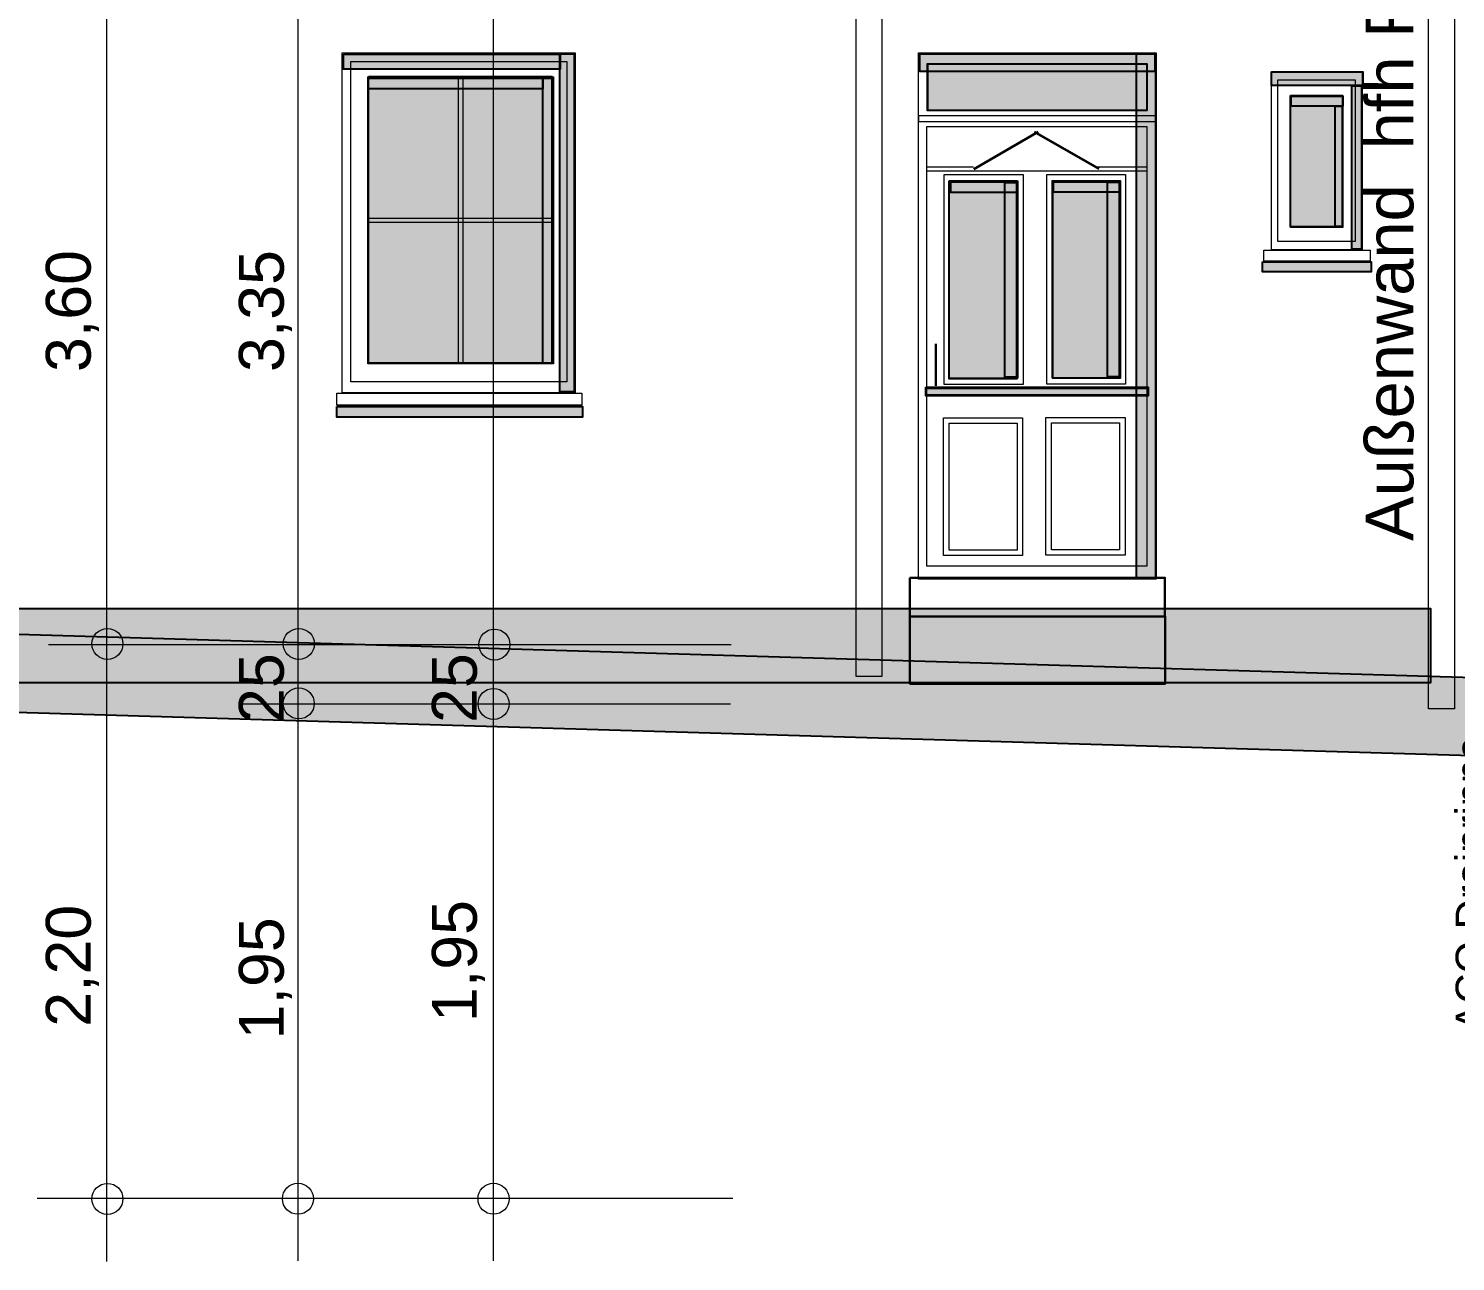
# Model space of a CAD drawing. Header units: millimetres. Extents: x 7 to 41668, y 3977 to 28530.
# Drawn here: x 12767 to 18826, y 6141 to 11377 of the extents above; entities that cross this region are included whole.
import ezdxf

# ---------------------------------------------------------------- set-up
doc = ezdxf.new("R2010")
doc.units = ezdxf.units.MM
doc.header["$LTSCALE"] = 50
for name, color, linetype in [('01_Daemmung_neu', 9, 'Continuous'), ('02_Grundstuecksgrenze', 8, 'Continuous'), ('05_Linien_stark', 7, 'Continuous'), ('07_Bemassung', 6, 'Continuous'), ('10_Text', 7, 'Continuous')]:
    doc.layers.add(name, color=color, linetype=linetype)
doc.styles.add('PLAN', font='arial.ttf')

msp = doc.modelspace()

# ---------------------------------------------------------------- hatches: boundary and pattern name
at = {"layer": '01_Daemmung_neu'}
msp.add_hatch(color=7, dxfattribs=at).paths.add_polyline_path([(9043.7, 8914.7), (18720.6, 8914.7), (18720.6, 8598.5), (9043.7, 8598.5)])
at = {"layer": '02_Grundstuecksgrenze'}
for points in [[(16552.4, 11269.6), (17550, 11269.6), (17550, 11194.5), (16552.4, 11194.5)], [(17472.1, 11269.5), (17551.9, 11269.5), (17551.9, 9044.3), (17472.1, 9044.3)], [(18045.6, 11193.6), (18432.3, 11193.6), (18432.3, 11134.9), (18045.6, 11134.9)], [(18129, 11090.3), (18347.8, 11090.3), (18347.8, 11048.1), (18129, 11048.1)], [(18386.6, 11134.5), (18427, 11134.5), (18427, 10440.7), (18386.6, 10440.7)], [(18314.8, 11048.1), (18345.3, 11048.1), (18345.3, 10536), (18314.8, 10536)], [(16683.4, 10725.8), (16961.9, 10725.8), (16961.9, 10681.5), (16683.4, 10681.5)], [(17119, 10726.8), (17397.5, 10726.8), (17397.5, 10682.5), (17119, 10682.5)], [(17349.1, 10724.8), (17397.7, 10724.8), (17397.7, 9897.4), (17349.1, 9897.4)], [(16913.4, 10723.9), (16962, 10723.9), (16962, 9896.5), (16913.4, 9896.5)], [(18006.1, 10386.2), (18468.8, 10386.2), (18468.8, 10344), (18006.1, 10344)], [(16576.7, 9853.6), (17521.2, 9853.6), (17521.2, 9816.9), (16576.7, 9816.9)], [(5636.6, 9015.4), (19047.2, 8617.4), (19037.4, 8284.7), (5626.8, 8682.7)]]:
    msp.add_hatch(color=7, dxfattribs=at).paths.add_polyline_path(points)
at = {"layer": '02_Grundstuecksgrenze', "transparency": 33554572}
for points in [[(14105.1, 11267.7), (15024.6, 11267.7), (15024.6, 11204.7), (14105.1, 11204.7)], [(15023.9, 11269.2), (15083.7, 11269.2), (15083.7, 9834.5), (15023.9, 9834.5)], [(14210.6, 11166.5), (14951.3, 11166.5), (14951.3, 11121.2), (14210.6, 11121.2)], [(14951.4, 11166.1), (14990.6, 11166.1), (14990.6, 9953.9), (14951.4, 9953.9)], [(14076.2, 9772.2), (15120.1, 9772.2), (15120.1, 9726.9), (14076.2, 9726.9)]]:
    msp.add_hatch(color=7, dxfattribs=at).paths.add_polyline_path(points)
at = {"layer": '02_Grundstuecksgrenze', "transparency": 33554590}
for points in [[(16586.4, 11227.6), (17515.6, 11227.6), (17515.6, 11029), (16586.4, 11029)], [(14211.2, 11173), (14989.3, 11173), (14989.3, 9956.2), (14211.2, 9956.2)], [(18126.4, 11092.2), (18345.8, 11092.2), (18345.8, 10534.6), (18126.4, 10534.6)], [(16676.8, 10730.7), (16963.4, 10730.7), (16963.4, 9889), (16676.8, 9889)], [(17116.2, 10730.1), (17402.8, 10730.1), (17402.8, 9892.3), (17116.2, 9892.3)]]:
    msp.add_hatch(color=7, dxfattribs=at).paths.add_polyline_path(points)

# ---------------------------------------------------------------- linework, layer by layer
at = {"layer": '01_Daemmung_neu'}
msp.add_lwpolyline([(9043.7, 8914.7), (18720.6, 8914.7), (18720.6, 8598.5), (9043.7, 8598.5)], close=True, dxfattribs=at)
at = {"layer": '02_Grundstuecksgrenze'}
for points in [[(16552.4, 11269.6), (17550, 11269.6), (17550, 11194.5), (16552.4, 11194.5)], [(17472.1, 11269.5), (17551.9, 11269.5), (17551.9, 9044.3), (17472.1, 9044.3)], [(14105.1, 11267.7), (15024.6, 11267.7), (15024.6, 11204.7), (14105.1, 11204.7)], [(15023.9, 11269.2), (15083.7, 11269.2), (15083.7, 9834.5), (15023.9, 9834.5)], [(16586.4, 11227.6), (17515.6, 11227.6), (17515.6, 11029), (16586.4, 11029)], [(14210.6, 11166.5), (14951.3, 11166.5), (14951.3, 11121.2), (14210.6, 11121.2)], [(14211.2, 11173), (14989.3, 11173), (14989.3, 9956.2), (14211.2, 9956.2)], [(14951.4, 11166.1), (14990.6, 11166.1), (14990.6, 9953.9), (14951.4, 9953.9)], [(18045.6, 11193.6), (18432.3, 11193.6), (18432.3, 11134.9), (18045.6, 11134.9)], [(18126.4, 11092.2), (18345.8, 11092.2), (18345.8, 10534.6), (18126.4, 10534.6)], [(18129, 11090.3), (18347.8, 11090.3), (18347.8, 11048.1), (18129, 11048.1)], [(18386.6, 11134.5), (18427, 11134.5), (18427, 10440.7), (18386.6, 10440.7)], [(18314.8, 11048.1), (18345.3, 11048.1), (18345.3, 10536), (18314.8, 10536)], [(16676.8, 10730.7), (16963.4, 10730.7), (16963.4, 9889), (16676.8, 9889)], [(16683.4, 10725.8), (16961.9, 10725.8), (16961.9, 10681.5), (16683.4, 10681.5)], [(17116.2, 10730.1), (17402.8, 10730.1), (17402.8, 9892.3), (17116.2, 9892.3)], [(17119, 10726.8), (17397.5, 10726.8), (17397.5, 10682.5), (17119, 10682.5)], [(17349.1, 10724.8), (17397.7, 10724.8), (17397.7, 9897.4), (17349.1, 9897.4)], [(16913.4, 10723.9), (16962, 10723.9), (16962, 9896.5), (16913.4, 9896.5)], [(18006.1, 10386.2), (18468.8, 10386.2), (18468.8, 10344), (18006.1, 10344)], [(16576.7, 9853.6), (17521.2, 9853.6), (17521.2, 9816.9), (16576.7, 9816.9)], [(14076.2, 9772.2), (15120.1, 9772.2), (15120.1, 9726.9), (14076.2, 9726.9)], [(5636.6, 9015.4), (19047.2, 8617.4), (19037.4, 8284.7), (5626.8, 8682.7)]]:
    msp.add_lwpolyline(points, close=True, dxfattribs=at)
at = {"layer": '05_Linien_stark', "lineweight": 35}
for p, q in [((16780.7, 10779.8), (17054.4, 10937.8)), ((17312.6, 10781.1), (17038.8, 10939.1))]:
    msp.add_line(p, q, dxfattribs=at)
at = {"layer": '05_Linien_stark', "lineweight": 18}
for p, q in [((16583.3, 10790), (16780.3, 10790)), ((17306.8, 10789.9), (17514.4, 10789.9))]:
    msp.add_line(p, q, dxfattribs=at)
at = {"layer": '05_Linien_stark', "lineweight": 20}
msp.add_line((16581.8, 10772.8), (17514, 10772.8), dxfattribs=at)
at = {"layer": '05_Linien_stark', "lineweight": 30}
msp.add_line((16619.2, 10038), (16619.2, 9859.1), dxfattribs=at)
at = {"layer": '05_Linien_stark', "lineweight": 15}
for p, q in [((13664.2, 8509.2), (14563.6, 8509.2)), ((13664.2, 8509.2), (14563.6, 8509.2)), ((14493.4, 8509), (15747.7, 8509))]:
    msp.add_line(p, q, dxfattribs=at)
at = {"layer": '05_Linien_stark', "lineweight": 20}
for points in [[(16281.4, 12295.3), (16390.8, 12295.3), (16390.8, 8625), (16281.4, 8625)], [(18712.1, 12295.7), (18821.5, 12295.7), (18821.5, 8488.5), (18712.1, 8488.5)], [(14099.2, 11274.1), (15088.6, 11274.1), (15088.6, 9829.8), (14099.2, 9829.8)], [(16546.4, 11273.8), (17555.9, 11273.8), (17555.9, 9039), (16546.4, 9039)], [(14136.1, 11236.6), (15053.3, 11236.6), (15053.3, 9877.1), (14136.1, 9877.1)], [(16583, 11229.2), (17515.5, 11229.2), (17515.5, 11028.3), (16583, 11028.3)], [(14208.1, 11172.2), (14995.8, 11172.2), (14995.8, 9953.3), (14208.1, 9953.3)], [(14592.3, 11172.2), (14611.7, 11172.2), (14611.7, 9953.3), (14592.3, 9953.3)], [(18045.1, 11195.3), (18430.3, 11195.3), (18430.3, 10437.5), (18045.1, 10437.5)], [(18072.5, 11159.4), (18400.7, 11159.4), (18400.7, 10472.5), (18072.5, 10472.5)], [(18126.3, 11093.1), (18347.4, 11093.1), (18347.4, 10532.5), (18126.3, 10532.5)], [(16546.9, 11007.6), (17555.8, 11007.6), (17555.8, 10981.5), (16546.9, 10981.5)], [(16582.2, 10960.9), (17516, 10960.9), (17516, 9094.4), (16582.2, 9094.4)], [(16655.2, 10756.7), (16990.1, 10756.7), (16990.1, 9866), (16655.2, 9866)], [(16677.9, 10731), (16967.3, 10731), (16967.3, 9891.6), (16677.9, 9891.6)], [(17090.8, 10757.6), (17425.7, 10757.6), (17425.7, 9866.9), (17090.8, 9866.9)], [(17113.5, 10732), (17402.9, 10732), (17402.9, 9892.6), (17113.5, 9892.6)], [(14208.1, 10572.4), (14995.8, 10572.4), (14995.8, 10553), (14208.1, 10553)], [(18012, 10436.2), (18464.2, 10436.2), (18464.2, 10389.5), (18012, 10389.5)], [(14076.8, 9828.1), (15117, 9828.1), (15117, 9777.1), (14076.8, 9777.1)], [(16582, 9848.3), (17516, 9848.3), (17516, 9822.2), (16582, 9822.2)], [(16652.5, 9724.5), (16988.4, 9724.5), (16988.4, 9138.7), (16652.5, 9138.7)], [(16675.8, 9701.3), (16965.2, 9701.3), (16965.2, 9161.9), (16675.8, 9161.9)], [(17087.2, 9725.9), (17423.1, 9725.9), (17423.1, 9140.1), (17087.2, 9140.1)], [(17110.5, 9702.7), (17399.9, 9702.7), (17399.9, 9163.3), (17110.5, 9163.3)]]:
    msp.add_lwpolyline(points, close=True, dxfattribs=at)
at = {"layer": '05_Linien_stark', "lineweight": 30}
for points in [[(16508.7, 9044.6), (17592.6, 9044.6), (17592.6, 8880.3), (16508.7, 8880.3)], [(16509.9, 8880.2), (17593.7, 8880.2), (17593.7, 8594.1), (16509.9, 8594.1)]]:
    msp.add_lwpolyline(points, close=True, dxfattribs=at)
at = {"layer": '07_Bemassung', "lineweight": 15}
for p, q in [((13912.7, 6143.3), (13912.7, 24242.2)), ((14741.1, 6143.6), (14741.1, 24261.9)), ((13099.9, 6140.8), (13099.9, 24225.4)), ((12852, 8761.7), (13751.5, 8761.7)), ((12852, 8761.7), (13751.5, 8761.7)), ((13664.6, 8761.8), (14564, 8761.8)), ((14496.8, 8761.1), (15751.1, 8761.1)), ((12804.4, 6409.5), (15758.3, 6409.5))]:
    msp.add_line(p, q, dxfattribs=at)
at = {"layer": '07_Bemassung', "lineweight": 18}
for centre in [(13102.3, 8763.5), (13914.9, 8763.5), (14745.4, 8760.8), (13914.5, 8511), (14741.9, 8508.7), (13102.3, 6406.7), (13911, 6407.2), (14741.6, 6407.1)]:
    msp.add_circle(centre, 65.8, dxfattribs=at)

# ---------------------------------------------------------------- texts
at = {"layer": '07_Bemassung', "style": 'PLAN'}
for s, p in [('3,60', (13031.2, 9918.5)), ('3,35', (13850.9, 9918.4)), ('25', (13850.9, 8427.9)), ('25', (14670.6, 8427.9)), ('2,20', (13031.2, 7137.6)), ('1,95', (14670.6, 7157.9)), ('1,95', (13850.9, 7084.4))]:
    msp.add_text(s, height=190.5, rotation=90, dxfattribs=at).set_placement(p)
at = {"layer": '10_Text', "style": 'PLAN'}
for s, height, p in [('hfh F60', 203.2, (18647.5, 10864)), ('Außenwand', 203.2, (18647.5, 9200.9)), ('ACO Drainrinne', 127, (18953.8, 7117.7))]:
    msp.add_text(s, height=height, rotation=90, dxfattribs=at).set_placement(p)

doc.saveas('drawing.dxf')
